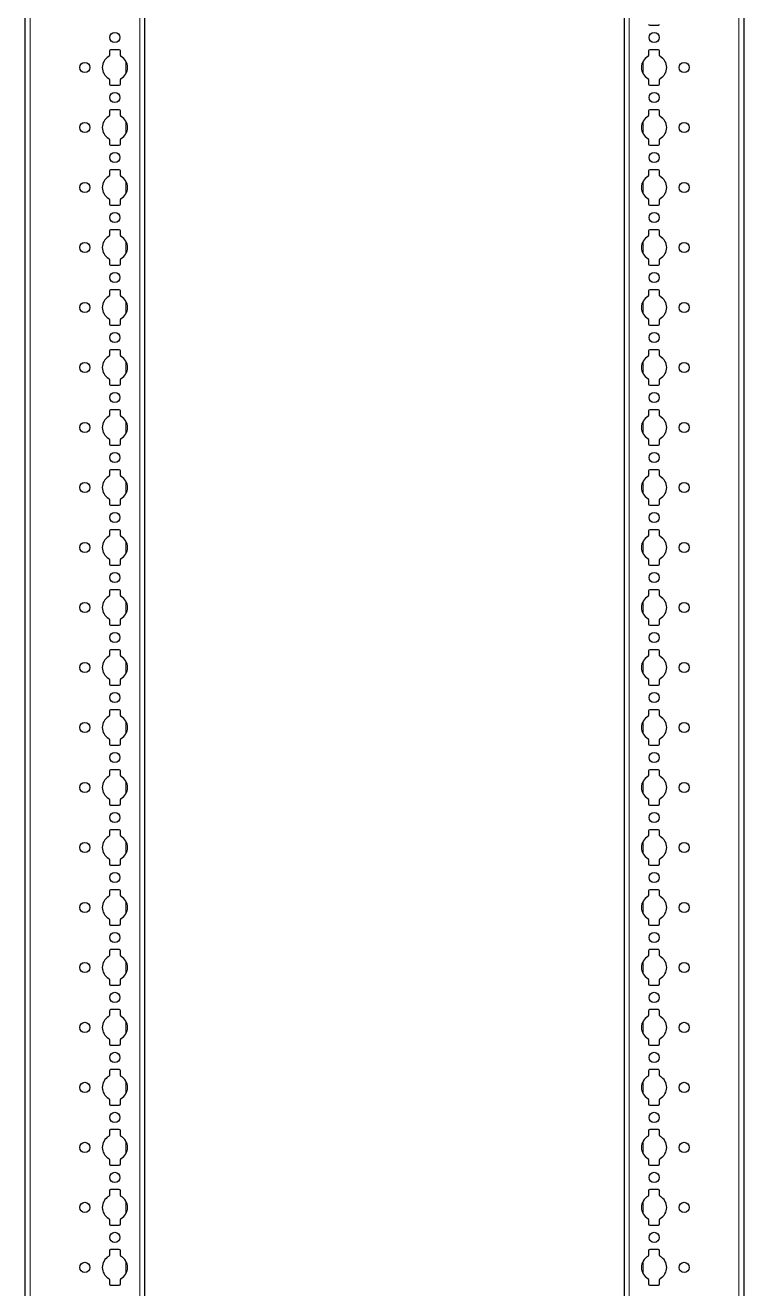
# Model space of a CAD drawing. Header units: millimetres. Extents: x -199 to 3554, y -2447 to 1507.
# Drawn here: x 3255 to 3554, y -336 to 190 of the extents above; entities that cross this region are included whole.
import ezdxf

# ---------------------------------------------------------------- set-up
doc = ezdxf.new("R2010")
doc.units = ezdxf.units.MM

msp = doc.modelspace()

# ---------------------------------------------------------------- linework, layer by layer
at = {"color": 7, "linetype": 'Continuous', "lineweight": 25}
for p, q in [((3254.87, -851.79), (3254.87, 647.21)), ((3304.57, 647.21), (3304.57, -851.79)), ((3504.57, -851.79), (3504.57, 647.21)), ((3554.27, 647.21), (3554.27, -851.79)), ((3515.12, 190.31), (3518.72, 190.31)), ((3289.92, 179.61), (3289.92, 177.73)), ((3294.02, 180.11), (3290.42, 180.11)), ((3294.52, 177.73), (3294.52, 179.61)), ((3514.62, 179.61), (3514.62, 177.73)), ((3518.72, 180.11), (3515.12, 180.11)), ((3519.22, 177.73), (3519.22, 179.61)), ((3289.92, 167.68), (3289.92, 165.81)), ((3290.42, 165.31), (3294.02, 165.31)), ((3294.52, 165.81), (3294.52, 167.68)), ((3514.62, 167.68), (3514.62, 165.81)), ((3515.12, 165.31), (3518.72, 165.31)), ((3519.22, 165.81), (3519.22, 167.68)), ((3289.92, 154.61), (3289.92, 152.73)), ((3294.02, 155.11), (3290.42, 155.11)), ((3294.52, 152.73), (3294.52, 154.61)), ((3514.62, 154.61), (3514.62, 152.73)), ((3518.72, 155.11), (3515.12, 155.11)), ((3519.22, 152.73), (3519.22, 154.61)), ((3289.92, 142.68), (3289.92, 140.81)), ((3294.52, 140.81), (3294.52, 142.68)), ((3514.62, 142.68), (3514.62, 140.81)), ((3519.22, 140.81), (3519.22, 142.68)), ((3290.42, 140.31), (3294.02, 140.31)), ((3515.12, 140.31), (3518.72, 140.31)), ((3289.92, 129.61), (3289.92, 127.73)), ((3294.02, 130.11), (3290.42, 130.11)), ((3294.52, 127.73), (3294.52, 129.61)), ((3514.62, 129.61), (3514.62, 127.73)), ((3518.72, 130.11), (3515.12, 130.11)), ((3519.22, 127.73), (3519.22, 129.61)), ((3289.92, 117.68), (3289.92, 115.81)), ((3294.52, 115.81), (3294.52, 117.68)), ((3514.62, 117.68), (3514.62, 115.81)), ((3519.22, 115.81), (3519.22, 117.68)), ((3290.42, 115.31), (3294.02, 115.31)), ((3515.12, 115.31), (3518.72, 115.31)), ((3289.92, 104.61), (3289.92, 102.73)), ((3294.02, 105.11), (3290.42, 105.11)), ((3294.52, 102.73), (3294.52, 104.61)), ((3514.62, 104.61), (3514.62, 102.73)), ((3518.72, 105.11), (3515.12, 105.11)), ((3519.22, 102.73), (3519.22, 104.61)), ((3289.92, 92.68), (3289.92, 90.81)), ((3290.42, 90.31), (3294.02, 90.31)), ((3294.52, 90.81), (3294.52, 92.68)), ((3514.62, 92.68), (3514.62, 90.81)), ((3515.12, 90.31), (3518.72, 90.31)), ((3519.22, 90.81), (3519.22, 92.68)), ((3289.92, 79.61), (3289.92, 77.73)), ((3294.02, 80.11), (3290.42, 80.11)), ((3294.52, 77.73), (3294.52, 79.61)), ((3514.62, 79.61), (3514.62, 77.73)), ((3518.72, 80.11), (3515.12, 80.11)), ((3519.22, 77.73), (3519.22, 79.61)), ((3289.92, 67.68), (3289.92, 65.81)), ((3290.42, 65.31), (3294.02, 65.31)), ((3294.52, 65.81), (3294.52, 67.68)), ((3514.62, 67.68), (3514.62, 65.81)), ((3515.12, 65.31), (3518.72, 65.31)), ((3519.22, 65.81), (3519.22, 67.68)), ((3289.92, 54.61), (3289.92, 52.73)), ((3294.02, 55.11), (3290.42, 55.11)), ((3294.52, 52.73), (3294.52, 54.61)), ((3514.62, 54.61), (3514.62, 52.73)), ((3518.72, 55.11), (3515.12, 55.11)), ((3519.22, 52.73), (3519.22, 54.61)), ((3289.92, 42.68), (3289.92, 40.81)), ((3294.52, 40.81), (3294.52, 42.68)), ((3514.62, 42.68), (3514.62, 40.81)), ((3519.22, 40.81), (3519.22, 42.68)), ((3290.42, 40.31), (3294.02, 40.31)), ((3515.12, 40.31), (3518.72, 40.31)), ((3289.92, 29.61), (3289.92, 27.73)), ((3294.02, 30.11), (3290.42, 30.11)), ((3294.52, 27.73), (3294.52, 29.61)), ((3514.62, 29.61), (3514.62, 27.73)), ((3518.72, 30.11), (3515.12, 30.11)), ((3519.22, 27.73), (3519.22, 29.61)), ((3289.92, 17.68), (3289.92, 15.81)), ((3294.52, 15.81), (3294.52, 17.68)), ((3514.62, 17.68), (3514.62, 15.81)), ((3519.22, 15.81), (3519.22, 17.68)), ((3290.42, 15.31), (3294.02, 15.31)), ((3515.12, 15.31), (3518.72, 15.31)), ((3289.92, 4.61), (3289.92, 2.73)), ((3294.02, 5.11), (3290.42, 5.11)), ((3294.52, 2.73), (3294.52, 4.61)), ((3514.62, 4.61), (3514.62, 2.73)), ((3518.72, 5.11), (3515.12, 5.11)), ((3519.22, 2.73), (3519.22, 4.61)), ((3289.92, -7.32), (3289.92, -9.19)), ((3290.42, -9.69), (3294.02, -9.69)), ((3294.52, -9.19), (3294.52, -7.32)), ((3514.62, -7.32), (3514.62, -9.19)), ((3515.12, -9.69), (3518.72, -9.69)), ((3519.22, -9.19), (3519.22, -7.32)), ((3289.92, -20.39), (3289.92, -22.27)), ((3294.02, -19.89), (3290.42, -19.89)), ((3294.52, -22.27), (3294.52, -20.39)), ((3514.62, -20.39), (3514.62, -22.27)), ((3518.72, -19.89), (3515.12, -19.89)), ((3519.22, -22.27), (3519.22, -20.39)), ((3289.92, -32.32), (3289.92, -34.19)), ((3290.42, -34.69), (3294.02, -34.69)), ((3294.52, -34.19), (3294.52, -32.32)), ((3514.62, -32.32), (3514.62, -34.19)), ((3515.12, -34.69), (3518.72, -34.69)), ((3519.22, -34.19), (3519.22, -32.32)), ((3289.92, -45.39), (3289.92, -47.27)), ((3294.02, -44.89), (3290.42, -44.89)), ((3294.52, -47.27), (3294.52, -45.39)), ((3514.62, -45.39), (3514.62, -47.27)), ((3518.72, -44.89), (3515.12, -44.89)), ((3519.22, -47.27), (3519.22, -45.39)), ((3289.92, -57.32), (3289.92, -59.19)), ((3294.52, -59.19), (3294.52, -57.32)), ((3514.62, -57.32), (3514.62, -59.19)), ((3519.22, -59.19), (3519.22, -57.32)), ((3290.42, -59.69), (3294.02, -59.69)), ((3515.12, -59.69), (3518.72, -59.69)), ((3289.92, -70.39), (3289.92, -72.27)), ((3294.02, -69.89), (3290.42, -69.89)), ((3294.52, -72.27), (3294.52, -70.39)), ((3514.62, -70.39), (3514.62, -72.27)), ((3518.72, -69.89), (3515.12, -69.89)), ((3519.22, -72.27), (3519.22, -70.39)), ((3289.92, -82.32), (3289.92, -84.19)), ((3294.52, -84.19), (3294.52, -82.32)), ((3514.62, -82.32), (3514.62, -84.19)), ((3519.22, -84.19), (3519.22, -82.32)), ((3290.42, -84.69), (3294.02, -84.69)), ((3515.12, -84.69), (3518.72, -84.69)), ((3289.92, -95.39), (3289.92, -97.27)), ((3294.02, -94.89), (3290.42, -94.89)), ((3294.52, -97.27), (3294.52, -95.39)), ((3514.62, -95.39), (3514.62, -97.27)), ((3518.72, -94.89), (3515.12, -94.89)), ((3519.22, -97.27), (3519.22, -95.39)), ((3289.92, -107.32), (3289.92, -109.19)), ((3290.42, -109.69), (3294.02, -109.69)), ((3294.52, -109.19), (3294.52, -107.32)), ((3514.62, -107.32), (3514.62, -109.19)), ((3515.12, -109.69), (3518.72, -109.69)), ((3519.22, -109.19), (3519.22, -107.32)), ((3289.92, -120.39), (3289.92, -122.27)), ((3294.02, -119.89), (3290.42, -119.89)), ((3294.52, -122.27), (3294.52, -120.39)), ((3514.62, -120.39), (3514.62, -122.27)), ((3518.72, -119.89), (3515.12, -119.89)), ((3519.22, -122.27), (3519.22, -120.39)), ((3289.92, -132.32), (3289.92, -134.19)), ((3290.42, -134.69), (3294.02, -134.69)), ((3294.52, -134.19), (3294.52, -132.32)), ((3514.62, -132.32), (3514.62, -134.19)), ((3515.12, -134.69), (3518.72, -134.69)), ((3519.22, -134.19), (3519.22, -132.32)), ((3289.92, -145.39), (3289.92, -147.27)), ((3294.02, -144.89), (3290.42, -144.89)), ((3294.52, -147.27), (3294.52, -145.39)), ((3514.62, -145.39), (3514.62, -147.27)), ((3518.72, -144.89), (3515.12, -144.89)), ((3519.22, -147.27), (3519.22, -145.39)), ((3289.92, -157.32), (3289.92, -159.19)), ((3294.52, -159.19), (3294.52, -157.32)), ((3514.62, -157.32), (3514.62, -159.19)), ((3519.22, -159.19), (3519.22, -157.32)), ((3290.42, -159.69), (3294.02, -159.69)), ((3515.12, -159.69), (3518.72, -159.69)), ((3289.92, -170.39), (3289.92, -172.27)), ((3294.02, -169.89), (3290.42, -169.89)), ((3294.52, -172.27), (3294.52, -170.39)), ((3514.62, -170.39), (3514.62, -172.27)), ((3518.72, -169.89), (3515.12, -169.89)), ((3519.22, -172.27), (3519.22, -170.39)), ((3289.92, -182.32), (3289.92, -184.19)), ((3294.52, -184.19), (3294.52, -182.32)), ((3514.62, -182.32), (3514.62, -184.19)), ((3519.22, -184.19), (3519.22, -182.32)), ((3290.42, -184.69), (3294.02, -184.69)), ((3515.12, -184.69), (3518.72, -184.69)), ((3289.92, -195.39), (3289.92, -197.27)), ((3294.02, -194.89), (3290.42, -194.89)), ((3294.52, -197.27), (3294.52, -195.39)), ((3514.62, -195.39), (3514.62, -197.27)), ((3518.72, -194.89), (3515.12, -194.89)), ((3519.22, -197.27), (3519.22, -195.39)), ((3289.92, -207.32), (3289.92, -209.19)), ((3290.42, -209.69), (3294.02, -209.69)), ((3294.52, -209.19), (3294.52, -207.32)), ((3514.62, -207.32), (3514.62, -209.19)), ((3515.12, -209.69), (3518.72, -209.69)), ((3519.22, -209.19), (3519.22, -207.32)), ((3289.92, -220.39), (3289.92, -222.27)), ((3294.02, -219.89), (3290.42, -219.89)), ((3294.52, -222.27), (3294.52, -220.39)), ((3514.62, -220.39), (3514.62, -222.27)), ((3518.72, -219.89), (3515.12, -219.89)), ((3519.22, -222.27), (3519.22, -220.39)), ((3289.92, -232.32), (3289.92, -234.19)), ((3290.42, -234.69), (3294.02, -234.69)), ((3294.52, -234.19), (3294.52, -232.32)), ((3514.62, -232.32), (3514.62, -234.19)), ((3515.12, -234.69), (3518.72, -234.69)), ((3519.22, -234.19), (3519.22, -232.32)), ((3289.92, -245.39), (3289.92, -247.27)), ((3294.02, -244.89), (3290.42, -244.89)), ((3294.52, -247.27), (3294.52, -245.39)), ((3514.62, -245.39), (3514.62, -247.27)), ((3518.72, -244.89), (3515.12, -244.89)), ((3519.22, -247.27), (3519.22, -245.39)), ((3289.92, -257.32), (3289.92, -259.19)), ((3294.52, -259.19), (3294.52, -257.32)), ((3514.62, -257.32), (3514.62, -259.19)), ((3519.22, -259.19), (3519.22, -257.32)), ((3290.42, -259.69), (3294.02, -259.69)), ((3515.12, -259.69), (3518.72, -259.69)), ((3289.92, -270.39), (3289.92, -272.27)), ((3294.02, -269.89), (3290.42, -269.89)), ((3294.52, -272.27), (3294.52, -270.39)), ((3514.62, -270.39), (3514.62, -272.27)), ((3518.72, -269.89), (3515.12, -269.89)), ((3519.22, -272.27), (3519.22, -270.39)), ((3289.92, -282.32), (3289.92, -284.19)), ((3294.52, -284.19), (3294.52, -282.32)), ((3514.62, -282.32), (3514.62, -284.19)), ((3519.22, -284.19), (3519.22, -282.32)), ((3290.42, -284.69), (3294.02, -284.69)), ((3515.12, -284.69), (3518.72, -284.69)), ((3289.92, -295.39), (3289.92, -297.27)), ((3294.02, -294.89), (3290.42, -294.89)), ((3294.52, -297.27), (3294.52, -295.39)), ((3514.62, -295.39), (3514.62, -297.27)), ((3518.72, -294.89), (3515.12, -294.89)), ((3519.22, -297.27), (3519.22, -295.39)), ((3289.92, -307.32), (3289.92, -309.19)), ((3290.42, -309.69), (3294.02, -309.69)), ((3294.52, -309.19), (3294.52, -307.32)), ((3514.62, -307.32), (3514.62, -309.19)), ((3515.12, -309.69), (3518.72, -309.69)), ((3519.22, -309.19), (3519.22, -307.32)), ((3289.92, -320.39), (3289.92, -322.27)), ((3294.02, -319.89), (3290.42, -319.89)), ((3294.52, -322.27), (3294.52, -320.39)), ((3514.62, -320.39), (3514.62, -322.27)), ((3518.72, -319.89), (3515.12, -319.89)), ((3519.22, -322.27), (3519.22, -320.39)), ((3289.92, -332.32), (3289.92, -334.19)), ((3290.42, -334.69), (3294.02, -334.69)), ((3294.52, -334.19), (3294.52, -332.32)), ((3514.62, -332.32), (3514.62, -334.19)), ((3515.12, -334.69), (3518.72, -334.69)), ((3519.22, -334.19), (3519.22, -332.32))]:
    msp.add_line(p, q, dxfattribs=at)
at = {"color": 8, "linetype": 'Continuous', "lineweight": 18}
for p, q in [((3256.87, 647.21), (3256.87, -851.79)), ((3302.57, -851.79), (3302.57, 647.21)), ((3506.57, 647.21), (3506.57, -851.79)), ((3552.27, -851.79), (3552.27, 647.21)), ((3296.72, 170), (3296.72, 175.41)), ((3512.42, 175.41), (3512.42, 170)), ((3296.72, 145), (3296.72, 150.41)), ((3512.42, 150.41), (3512.42, 145)), ((3296.72, 120), (3296.72, 125.41)), ((3512.42, 125.41), (3512.42, 120)), ((3296.72, 95), (3296.72, 100.41)), ((3512.42, 100.41), (3512.42, 95)), ((3296.72, 70), (3296.72, 75.41)), ((3512.42, 75.41), (3512.42, 70)), ((3296.72, 45), (3296.72, 50.41)), ((3512.42, 50.41), (3512.42, 45)), ((3296.72, 20), (3296.72, 25.41)), ((3512.42, 25.41), (3512.42, 20)), ((3296.72, -5), (3296.72, 0.41)), ((3512.42, 0.41), (3512.42, -5)), ((3296.72, -30), (3296.72, -24.59)), ((3512.42, -24.59), (3512.42, -30)), ((3296.72, -55), (3296.72, -49.59)), ((3512.42, -49.59), (3512.42, -55)), ((3296.72, -80), (3296.72, -74.59)), ((3512.42, -74.59), (3512.42, -80)), ((3296.72, -105), (3296.72, -99.59)), ((3512.42, -99.59), (3512.42, -105)), ((3296.72, -130), (3296.72, -124.59)), ((3512.42, -124.59), (3512.42, -130)), ((3296.72, -155), (3296.72, -149.59)), ((3512.42, -149.59), (3512.42, -155)), ((3296.72, -180), (3296.72, -174.59)), ((3512.42, -174.59), (3512.42, -180)), ((3296.72, -205), (3296.72, -199.59)), ((3512.42, -199.59), (3512.42, -205)), ((3296.72, -230), (3296.72, -224.59)), ((3512.42, -224.59), (3512.42, -230)), ((3296.72, -255), (3296.72, -249.59)), ((3512.42, -249.59), (3512.42, -255)), ((3296.72, -280), (3296.72, -274.59)), ((3512.42, -274.59), (3512.42, -280)), ((3296.72, -305), (3296.72, -299.59)), ((3512.42, -299.59), (3512.42, -305)), ((3296.72, -330), (3296.72, -324.59)), ((3512.42, -324.59), (3512.42, -330))]:
    msp.add_line(p, q, dxfattribs=at)
at = {"color": 7, "linetype": 'Continuous', "lineweight": 25}
for centre in [(3292.22, 185.21), (3516.92, 185.21), (3279.72, 172.71), (3529.42, 172.71), (3292.22, 160.21), (3516.92, 160.21), (3279.72, 147.71), (3529.42, 147.71), (3292.22, 135.21), (3516.92, 135.21), (3279.72, 122.71), (3529.42, 122.71), (3292.22, 110.21), (3516.92, 110.21), (3279.72, 97.71), (3529.42, 97.71), (3292.22, 85.21), (3516.92, 85.21), (3279.72, 72.71), (3529.42, 72.71), (3292.22, 60.21), (3516.92, 60.21), (3279.72, 47.71), (3529.42, 47.71), (3292.22, 35.21), (3516.92, 35.21), (3279.72, 22.71), (3529.42, 22.71), (3292.22, 10.21), (3516.92, 10.21), (3279.72, -2.29), (3529.42, -2.29), (3292.22, -14.79), (3516.92, -14.79), (3279.72, -27.29), (3529.42, -27.29), (3292.22, -39.79), (3516.92, -39.79), (3279.72, -52.29), (3529.42, -52.29), (3292.22, -64.79), (3516.92, -64.79), (3279.72, -77.29), (3529.42, -77.29), (3292.22, -89.79), (3516.92, -89.79), (3279.72, -102.29), (3529.42, -102.29), (3292.22, -114.79), (3516.92, -114.79), (3279.72, -127.29), (3529.42, -127.29), (3292.22, -139.79), (3516.92, -139.79), (3279.72, -152.29), (3529.42, -152.29), (3292.22, -164.79), (3516.92, -164.79), (3279.72, -177.29), (3529.42, -177.29), (3292.22, -189.79), (3516.92, -189.79), (3279.72, -202.29), (3529.42, -202.29), (3292.22, -214.79), (3516.92, -214.79), (3279.72, -227.29), (3529.42, -227.29), (3292.22, -239.79), (3516.92, -239.79), (3279.72, -252.29), (3529.42, -252.29), (3292.22, -264.79), (3516.92, -264.79), (3279.72, -277.29), (3529.42, -277.29), (3292.22, -289.79), (3516.92, -289.79), (3279.72, -302.29), (3529.42, -302.29), (3292.22, -314.79), (3516.92, -314.79), (3279.72, -327.29), (3529.42, -327.29)]:
    msp.add_circle(centre, 2.12, dxfattribs=at)
for centre, radius, start, end in [((3515.12, 190.81), 0.5, 180, 270), ((3518.72, 190.81), 0.5, 270, 0), ((3290.42, 179.61), 0.5, 90, 180), ((3294.02, 179.61), 0.5, 360, 90), ((3515.12, 179.61), 0.5, 90, 180), ((3518.72, 179.61), 0.5, 0, 90), ((3292.22, 172.71), 5.25, 119.1407, 240.8593), ((3289.42, 177.73), 0.5, 299.1407, 0), ((3295.02, 177.73), 0.5, 180, 240.8593), ((3292.22, 172.71), 5.25, 299.1407, 60.8593), ((3516.92, 172.71), 5.25, 119.1407, 240.8593), ((3514.12, 177.73), 0.5, 299.1407, 0), ((3519.72, 177.73), 0.5, 180, 240.8593), ((3516.92, 172.71), 5.25, 299.1407, 60.8593), ((3289.42, 167.68), 0.5, 0, 60.8593), ((3290.42, 165.81), 0.5, 180, 270), ((3294.02, 165.81), 0.5, 270, 0), ((3295.02, 167.68), 0.5, 119.1407, 180), ((3514.12, 167.68), 0.5, 0, 60.8593), ((3515.12, 165.81), 0.5, 180, 270), ((3518.72, 165.81), 0.5, 270, 0), ((3519.72, 167.68), 0.5, 119.1407, 180), ((3289.42, 152.73), 0.5, 299.1407, 0), ((3290.42, 154.61), 0.5, 90, 180), ((3294.02, 154.61), 0.5, 360, 90), ((3295.02, 152.73), 0.5, 180, 240.8593), ((3514.12, 152.73), 0.5, 299.1407, 0), ((3515.12, 154.61), 0.5, 90, 180), ((3518.72, 154.61), 0.5, 0, 90), ((3519.72, 152.73), 0.5, 180, 240.8593), ((3292.22, 147.71), 5.25, 119.1407, 240.8593), ((3292.22, 147.71), 5.25, 299.1407, 60.8593), ((3516.92, 147.71), 5.25, 119.1407, 240.8593), ((3516.92, 147.71), 5.25, 299.1407, 60.8593), ((3289.42, 142.68), 0.5, 0, 60.8593), ((3295.02, 142.68), 0.5, 119.1407, 180), ((3514.12, 142.68), 0.5, 0, 60.8593), ((3519.72, 142.68), 0.5, 119.1407, 180), ((3290.42, 140.81), 0.5, 180, 270), ((3294.02, 140.81), 0.5, 270, 0), ((3515.12, 140.81), 0.5, 180, 270), ((3518.72, 140.81), 0.5, 270, 0), ((3292.22, 122.71), 5.25, 119.1407, 240.8593), ((3289.42, 127.73), 0.5, 299.1407, 0), ((3290.42, 129.61), 0.5, 90, 180), ((3294.02, 129.61), 0.5, 0, 90), ((3295.02, 127.73), 0.5, 180, 240.8593), ((3292.22, 122.71), 5.25, 299.1407, 60.8593), ((3516.92, 122.71), 5.25, 119.1407, 240.8593), ((3514.12, 127.73), 0.5, 299.1407, 0), ((3515.12, 129.61), 0.5, 90, 180), ((3518.72, 129.61), 0.5, 0, 90), ((3519.72, 127.73), 0.5, 180, 240.8593), ((3516.92, 122.71), 5.25, 299.1407, 60.8593), ((3289.42, 117.68), 0.5, 0, 60.8593), ((3295.02, 117.68), 0.5, 119.1407, 180), ((3514.12, 117.68), 0.5, 0, 60.8593), ((3519.72, 117.68), 0.5, 119.1407, 180), ((3290.42, 115.81), 0.5, 180, 270), ((3294.02, 115.81), 0.5, 270, 0), ((3515.12, 115.81), 0.5, 180, 270), ((3518.72, 115.81), 0.5, 270, 0), ((3292.22, 97.71), 5.25, 119.1407, 240.8593), ((3289.42, 102.73), 0.5, 299.1407, 0), ((3290.42, 104.61), 0.5, 90, 180), ((3294.02, 104.61), 0.5, 0, 90), ((3295.02, 102.73), 0.5, 180, 240.8593), ((3292.22, 97.71), 5.25, 299.1407, 60.8593), ((3516.92, 97.71), 5.25, 119.1407, 240.8593), ((3514.12, 102.73), 0.5, 299.1407, 0), ((3515.12, 104.61), 0.5, 90, 180), ((3518.72, 104.61), 0.5, 0, 90), ((3519.72, 102.73), 0.5, 180, 240.8593), ((3516.92, 97.71), 5.25, 299.1407, 60.8593), ((3289.42, 92.68), 0.5, 0, 60.8593), ((3290.42, 90.81), 0.5, 180, 270), ((3294.02, 90.81), 0.5, 270, 0), ((3295.02, 92.68), 0.5, 119.1407, 180), ((3514.12, 92.68), 0.5, 0, 60.8593), ((3515.12, 90.81), 0.5, 180, 270), ((3518.72, 90.81), 0.5, 270, 0), ((3519.72, 92.68), 0.5, 119.1407, 180), ((3290.42, 79.61), 0.5, 90, 180), ((3294.02, 79.61), 0.5, 0, 90), ((3515.12, 79.61), 0.5, 90, 180), ((3518.72, 79.61), 0.5, 0, 90), ((3292.22, 72.71), 5.25, 119.1407, 240.8593), ((3289.42, 77.73), 0.5, 299.1407, 0), ((3295.02, 77.73), 0.5, 180, 240.8593), ((3292.22, 72.71), 5.25, 299.1407, 60.8593), ((3516.92, 72.71), 5.25, 119.1407, 240.8593), ((3514.12, 77.73), 0.5, 299.1407, 0), ((3519.72, 77.73), 0.5, 180, 240.8593), ((3516.92, 72.71), 5.25, 299.1407, 60.8593), ((3289.42, 67.68), 0.5, 0, 60.8593), ((3290.42, 65.81), 0.5, 180, 270), ((3294.02, 65.81), 0.5, 270, 0), ((3295.02, 67.68), 0.5, 119.1407, 180), ((3514.12, 67.68), 0.5, 0, 60.8593), ((3515.12, 65.81), 0.5, 180, 270), ((3518.72, 65.81), 0.5, 270, 0), ((3519.72, 67.68), 0.5, 119.1407, 180), ((3289.42, 52.73), 0.5, 299.1407, 0), ((3290.42, 54.61), 0.5, 90, 180), ((3294.02, 54.61), 0.5, 0, 90), ((3295.02, 52.73), 0.5, 180, 240.8593), ((3514.12, 52.73), 0.5, 299.1407, 0), ((3515.12, 54.61), 0.5, 90, 180), ((3518.72, 54.61), 0.5, 0, 90), ((3519.72, 52.73), 0.5, 180, 240.8593), ((3292.22, 47.71), 5.25, 119.1407, 240.8593), ((3292.22, 47.71), 5.25, 299.1407, 60.8593), ((3516.92, 47.71), 5.25, 119.1407, 240.8593), ((3516.92, 47.71), 5.25, 299.1407, 60.8593), ((3289.42, 42.68), 0.5, 0, 60.8593), ((3295.02, 42.68), 0.5, 119.1407, 180), ((3514.12, 42.68), 0.5, 0, 60.8593), ((3519.72, 42.68), 0.5, 119.1407, 180), ((3290.42, 40.81), 0.5, 180, 270), ((3294.02, 40.81), 0.5, 270, 0), ((3515.12, 40.81), 0.5, 180, 270), ((3518.72, 40.81), 0.5, 270, 0), ((3292.22, 22.71), 5.25, 119.1407, 240.8593), ((3289.42, 27.73), 0.5, 299.1407, 0), ((3290.42, 29.61), 0.5, 90, 180), ((3294.02, 29.61), 0.5, 0, 90), ((3295.02, 27.73), 0.5, 180, 240.8593), ((3292.22, 22.71), 5.25, 299.1407, 60.8593), ((3516.92, 22.71), 5.25, 119.1407, 240.8593), ((3514.12, 27.73), 0.5, 299.1407, 0), ((3515.12, 29.61), 0.5, 90, 180), ((3518.72, 29.61), 0.5, 0, 90), ((3519.72, 27.73), 0.5, 180, 240.8593), ((3516.92, 22.71), 5.25, 299.1407, 60.8593), ((3289.42, 17.68), 0.5, 0, 60.8593), ((3290.42, 15.81), 0.5, 180, 270), ((3294.02, 15.81), 0.5, 270, 0), ((3295.02, 17.68), 0.5, 119.1407, 180), ((3514.12, 17.68), 0.5, 0, 60.8593), ((3515.12, 15.81), 0.5, 180, 270), ((3518.72, 15.81), 0.5, 270, 0), ((3519.72, 17.68), 0.5, 119.1407, 180), ((3292.22, -2.29), 5.25, 119.1407, 240.8593), ((3289.42, 2.73), 0.5, 299.1407, 0), ((3290.42, 4.61), 0.5, 90, 180), ((3294.02, 4.61), 0.5, 0, 90), ((3295.02, 2.73), 0.5, 180, 240.8593), ((3292.22, -2.29), 5.25, 299.1407, 60.8593), ((3516.92, -2.29), 5.25, 119.1407, 240.8593), ((3514.12, 2.73), 0.5, 299.1407, 0), ((3515.12, 4.61), 0.5, 90, 180), ((3518.72, 4.61), 0.5, 0, 90), ((3519.72, 2.73), 0.5, 180, 240.8593), ((3516.92, -2.29), 5.25, 299.1407, 60.8593), ((3289.42, -7.32), 0.5, 0, 60.8593), ((3290.42, -9.19), 0.5, 180, 270), ((3294.02, -9.19), 0.5, 270, 0), ((3295.02, -7.32), 0.5, 119.1407, 180), ((3514.12, -7.32), 0.5, 0, 60.8593), ((3515.12, -9.19), 0.5, 180, 270), ((3518.72, -9.19), 0.5, 270, 0), ((3519.72, -7.32), 0.5, 119.1407, 180), ((3290.42, -20.39), 0.5, 90, 180), ((3294.02, -20.39), 0.5, 0, 90), ((3515.12, -20.39), 0.5, 90, 180), ((3518.72, -20.39), 0.5, 0, 90), ((3292.22, -27.29), 5.25, 119.1407, 240.8593), ((3289.42, -22.27), 0.5, 299.1407, 0), ((3295.02, -22.27), 0.5, 180, 240.8593), ((3292.22, -27.29), 5.25, 299.1407, 60.8593), ((3516.92, -27.29), 5.25, 119.1407, 240.8593), ((3514.12, -22.27), 0.5, 299.1407, 0), ((3519.72, -22.27), 0.5, 180, 240.8593), ((3516.92, -27.29), 5.25, 299.1407, 60.8593), ((3289.42, -32.32), 0.5, 0, 60.8593), ((3290.42, -34.19), 0.5, 180, 270), ((3294.02, -34.19), 0.5, 270, 0), ((3295.02, -32.32), 0.5, 119.1407, 180), ((3514.12, -32.32), 0.5, 0, 60.8593), ((3515.12, -34.19), 0.5, 180, 270), ((3518.72, -34.19), 0.5, 270, 0), ((3519.72, -32.32), 0.5, 119.1407, 180), ((3289.42, -47.27), 0.5, 299.1407, 0), ((3290.42, -45.39), 0.5, 90, 180), ((3294.02, -45.39), 0.5, 0, 90), ((3295.02, -47.27), 0.5, 180, 240.8593), ((3514.12, -47.27), 0.5, 299.1407, 0), ((3515.12, -45.39), 0.5, 90, 180), ((3518.72, -45.39), 0.5, 0, 90), ((3519.72, -47.27), 0.5, 180, 240.8593), ((3292.22, -52.29), 5.25, 119.1407, 240.8593), ((3292.22, -52.29), 5.25, 299.1407, 60.8593), ((3516.92, -52.29), 5.25, 119.1407, 240.8593), ((3516.92, -52.29), 5.25, 299.1407, 60.8593), ((3289.42, -57.32), 0.5, 0, 60.8593), ((3295.02, -57.32), 0.5, 119.1407, 180), ((3514.12, -57.32), 0.5, 0, 60.8593), ((3519.72, -57.32), 0.5, 119.1407, 180), ((3290.42, -59.19), 0.5, 180, 270), ((3294.02, -59.19), 0.5, 270, 0), ((3515.12, -59.19), 0.5, 180, 270), ((3518.72, -59.19), 0.5, 270, 0), ((3292.22, -77.29), 5.25, 119.1407, 240.8593), ((3289.42, -72.27), 0.5, 299.1407, 0), ((3290.42, -70.39), 0.5, 90, 180), ((3294.02, -70.39), 0.5, 0, 90), ((3295.02, -72.27), 0.5, 180, 240.8593), ((3292.22, -77.29), 5.25, 299.1407, 60.8593), ((3516.92, -77.29), 5.25, 119.1407, 240.8593), ((3514.12, -72.27), 0.5, 299.1407, 0), ((3515.12, -70.39), 0.5, 90, 180), ((3518.72, -70.39), 0.5, 0, 90), ((3519.72, -72.27), 0.5, 180, 240.8593), ((3516.92, -77.29), 5.25, 299.1407, 60.8593), ((3289.42, -82.32), 0.5, 0, 60.8593), ((3290.42, -84.19), 0.5, 180, 270), ((3294.02, -84.19), 0.5, 270, 0), ((3295.02, -82.32), 0.5, 119.1407, 180), ((3514.12, -82.32), 0.5, 0, 60.8593), ((3515.12, -84.19), 0.5, 180, 270), ((3518.72, -84.19), 0.5, 270, 0), ((3519.72, -82.32), 0.5, 119.1407, 180), ((3292.22, -102.29), 5.25, 119.1407, 240.8593), ((3289.42, -97.27), 0.5, 299.1407, 0), ((3290.42, -95.39), 0.5, 90, 180), ((3294.02, -95.39), 0.5, 0, 90), ((3295.02, -97.27), 0.5, 180, 240.8593), ((3292.22, -102.29), 5.25, 299.1407, 60.8593), ((3516.92, -102.29), 5.25, 119.1407, 240.8593), ((3514.12, -97.27), 0.5, 299.1407, 0), ((3515.12, -95.39), 0.5, 90, 180), ((3518.72, -95.39), 0.5, 0, 90), ((3519.72, -97.27), 0.5, 180, 240.8593), ((3516.92, -102.29), 5.25, 299.1407, 60.8593), ((3289.42, -107.32), 0.5, 0, 60.8593), ((3290.42, -109.19), 0.5, 180, 270), ((3294.02, -109.19), 0.5, 270, 0), ((3295.02, -107.32), 0.5, 119.1407, 180), ((3514.12, -107.32), 0.5, 0, 60.8593), ((3515.12, -109.19), 0.5, 180, 270), ((3518.72, -109.19), 0.5, 270, 0), ((3519.72, -107.32), 0.5, 119.1407, 180), ((3290.42, -120.39), 0.5, 90, 180), ((3294.02, -120.39), 0.5, 0, 90), ((3515.12, -120.39), 0.5, 90, 180), ((3518.72, -120.39), 0.5, 0, 90), ((3292.22, -127.29), 5.25, 119.1407, 240.8593), ((3289.42, -122.27), 0.5, 299.1407, 0), ((3295.02, -122.27), 0.5, 180, 240.8593), ((3292.22, -127.29), 5.25, 299.1407, 60.8593), ((3516.92, -127.29), 5.25, 119.1407, 240.8593), ((3514.12, -122.27), 0.5, 299.1407, 0), ((3519.72, -122.27), 0.5, 180, 240.8593), ((3516.92, -127.29), 5.25, 299.1407, 60.8593), ((3289.42, -132.32), 0.5, 0, 60.8593), ((3290.42, -134.19), 0.5, 180, 270), ((3294.02, -134.19), 0.5, 270, 0), ((3295.02, -132.32), 0.5, 119.1407, 180), ((3514.12, -132.32), 0.5, 0, 60.8593), ((3515.12, -134.19), 0.5, 180, 270), ((3518.72, -134.19), 0.5, 270, 0), ((3519.72, -132.32), 0.5, 119.1407, 180), ((3289.42, -147.27), 0.5, 299.1407, 0), ((3290.42, -145.39), 0.5, 90, 180), ((3294.02, -145.39), 0.5, 0, 90), ((3295.02, -147.27), 0.5, 180, 240.8593), ((3514.12, -147.27), 0.5, 299.1407, 0), ((3515.12, -145.39), 0.5, 90, 180), ((3518.72, -145.39), 0.5, 0, 90), ((3519.72, -147.27), 0.5, 180, 240.8593), ((3292.22, -152.29), 5.25, 119.1407, 240.8593), ((3292.22, -152.29), 5.25, 299.1407, 60.8593), ((3516.92, -152.29), 5.25, 119.1407, 240.8593), ((3516.92, -152.29), 5.25, 299.1407, 60.8593), ((3289.42, -157.32), 0.5, 0, 60.8593), ((3295.02, -157.32), 0.5, 119.1407, 180), ((3514.12, -157.32), 0.5, 0, 60.8593), ((3519.72, -157.32), 0.5, 119.1407, 180), ((3290.42, -159.19), 0.5, 180, 270), ((3294.02, -159.19), 0.5, 270, 0), ((3515.12, -159.19), 0.5, 180, 270), ((3518.72, -159.19), 0.5, 270, 0), ((3292.22, -177.29), 5.25, 119.1407, 240.8593), ((3289.42, -172.27), 0.5, 299.1407, 0), ((3290.42, -170.39), 0.5, 90, 180), ((3294.02, -170.39), 0.5, 0, 90), ((3295.02, -172.27), 0.5, 180, 240.8593), ((3292.22, -177.29), 5.25, 299.1407, 60.8593), ((3516.92, -177.29), 5.25, 119.1407, 240.8593), ((3514.12, -172.27), 0.5, 299.1407, 0), ((3515.12, -170.39), 0.5, 90, 180), ((3518.72, -170.39), 0.5, 0, 90), ((3519.72, -172.27), 0.5, 180, 240.8593), ((3516.92, -177.29), 5.25, 299.1407, 60.8593), ((3289.42, -182.32), 0.5, 0, 60.8593), ((3290.42, -184.19), 0.5, 180, 270), ((3294.02, -184.19), 0.5, 270, 0), ((3295.02, -182.32), 0.5, 119.1407, 180), ((3514.12, -182.32), 0.5, 0, 60.8593), ((3515.12, -184.19), 0.5, 180, 270), ((3518.72, -184.19), 0.5, 270, 0), ((3519.72, -182.32), 0.5, 119.1407, 180), ((3292.22, -202.29), 5.25, 119.1407, 240.8593), ((3289.42, -197.27), 0.5, 299.1407, 0), ((3290.42, -195.39), 0.5, 90, 180), ((3294.02, -195.39), 0.5, 0, 90), ((3295.02, -197.27), 0.5, 180, 240.8593), ((3292.22, -202.29), 5.25, 299.1407, 60.8593), ((3516.92, -202.29), 5.25, 119.1407, 240.8593), ((3514.12, -197.27), 0.5, 299.1407, 0), ((3515.12, -195.39), 0.5, 90, 180), ((3518.72, -195.39), 0.5, 0, 90), ((3519.72, -197.27), 0.5, 180, 240.8593), ((3516.92, -202.29), 5.25, 299.1407, 60.8593), ((3289.42, -207.32), 0.5, 0, 60.8593), ((3290.42, -209.19), 0.5, 180, 270), ((3294.02, -209.19), 0.5, 270, 0), ((3295.02, -207.32), 0.5, 119.1407, 180), ((3514.12, -207.32), 0.5, 0, 60.8593), ((3515.12, -209.19), 0.5, 180, 270), ((3518.72, -209.19), 0.5, 270, 0), ((3519.72, -207.32), 0.5, 119.1407, 180), ((3290.42, -220.39), 0.5, 90, 180), ((3294.02, -220.39), 0.5, 0, 90), ((3515.12, -220.39), 0.5, 90, 180), ((3518.72, -220.39), 0.5, 0, 90), ((3292.22, -227.29), 5.25, 119.1407, 240.8593), ((3289.42, -222.27), 0.5, 299.1407, 0), ((3295.02, -222.27), 0.5, 180, 240.8593), ((3292.22, -227.29), 5.25, 299.1407, 60.8593), ((3516.92, -227.29), 5.25, 119.1407, 240.8593), ((3514.12, -222.27), 0.5, 299.1407, 0), ((3519.72, -222.27), 0.5, 180, 240.8593), ((3516.92, -227.29), 5.25, 299.1407, 60.8593), ((3289.42, -232.32), 0.5, 0, 60.8593), ((3290.42, -234.19), 0.5, 180, 270), ((3294.02, -234.19), 0.5, 270, 0), ((3295.02, -232.32), 0.5, 119.1407, 180), ((3514.12, -232.32), 0.5, 0, 60.8593), ((3515.12, -234.19), 0.5, 180, 270), ((3518.72, -234.19), 0.5, 270, 0), ((3519.72, -232.32), 0.5, 119.1407, 180), ((3289.42, -247.27), 0.5, 299.1407, 0), ((3290.42, -245.39), 0.5, 90, 180), ((3294.02, -245.39), 0.5, 0, 90), ((3295.02, -247.27), 0.5, 180, 240.8593), ((3514.12, -247.27), 0.5, 299.1407, 0), ((3515.12, -245.39), 0.5, 90, 180), ((3518.72, -245.39), 0.5, 0, 90), ((3519.72, -247.27), 0.5, 180, 240.8593), ((3292.22, -252.29), 5.25, 119.1407, 240.8593), ((3292.22, -252.29), 5.25, 299.1407, 60.8593), ((3516.92, -252.29), 5.25, 119.1407, 240.8593), ((3516.92, -252.29), 5.25, 299.1407, 60.8593), ((3289.42, -257.32), 0.5, 0, 60.8593), ((3295.02, -257.32), 0.5, 119.1407, 180), ((3514.12, -257.32), 0.5, 0, 60.8593), ((3519.72, -257.32), 0.5, 119.1407, 180), ((3290.42, -259.19), 0.5, 180, 270), ((3294.02, -259.19), 0.5, 270, 0), ((3515.12, -259.19), 0.5, 180, 270), ((3518.72, -259.19), 0.5, 270, 0), ((3292.22, -277.29), 5.25, 119.1407, 240.8593), ((3289.42, -272.27), 0.5, 299.1407, 0), ((3290.42, -270.39), 0.5, 90, 180), ((3294.02, -270.39), 0.5, 0, 90), ((3295.02, -272.27), 0.5, 180, 240.8593), ((3292.22, -277.29), 5.25, 299.1407, 60.8593), ((3516.92, -277.29), 5.25, 119.1407, 240.8593), ((3514.12, -272.27), 0.5, 299.1407, 0), ((3515.12, -270.39), 0.5, 90, 180), ((3518.72, -270.39), 0.5, 0, 90), ((3519.72, -272.27), 0.5, 180, 240.8593), ((3516.92, -277.29), 5.25, 299.1407, 60.8593), ((3289.42, -282.32), 0.5, 0, 60.8593), ((3290.42, -284.19), 0.5, 180, 270), ((3294.02, -284.19), 0.5, 270, 0), ((3295.02, -282.32), 0.5, 119.1407, 180), ((3514.12, -282.32), 0.5, 0, 60.8593), ((3515.12, -284.19), 0.5, 180, 270), ((3518.72, -284.19), 0.5, 270, 0), ((3519.72, -282.32), 0.5, 119.1407, 180), ((3292.22, -302.29), 5.25, 119.1407, 240.8593), ((3289.42, -297.27), 0.5, 299.1407, 0), ((3290.42, -295.39), 0.5, 90, 180), ((3294.02, -295.39), 0.5, 0, 90), ((3295.02, -297.27), 0.5, 180, 240.8593), ((3292.22, -302.29), 5.25, 299.1407, 60.8593), ((3516.92, -302.29), 5.25, 119.1407, 240.8593), ((3514.12, -297.27), 0.5, 299.1407, 0), ((3515.12, -295.39), 0.5, 90, 180), ((3518.72, -295.39), 0.5, 0, 90), ((3519.72, -297.27), 0.5, 180, 240.8593), ((3516.92, -302.29), 5.25, 299.1407, 60.8593), ((3289.42, -307.32), 0.5, 0, 60.8593), ((3290.42, -309.19), 0.5, 180, 270), ((3294.02, -309.19), 0.5, 270, 0), ((3295.02, -307.32), 0.5, 119.1407, 180), ((3514.12, -307.32), 0.5, 0, 60.8593), ((3515.12, -309.19), 0.5, 180, 270), ((3518.72, -309.19), 0.5, 270, 0), ((3519.72, -307.32), 0.5, 119.1407, 180), ((3290.42, -320.39), 0.5, 90, 180), ((3294.02, -320.39), 0.5, 0, 90), ((3515.12, -320.39), 0.5, 90, 180), ((3518.72, -320.39), 0.5, 0, 90), ((3292.22, -327.29), 5.25, 119.1407, 240.8593), ((3289.42, -322.27), 0.5, 299.1407, 0), ((3295.02, -322.27), 0.5, 180, 240.8593), ((3292.22, -327.29), 5.25, 299.1407, 60.8593), ((3516.92, -327.29), 5.25, 119.1407, 240.8593), ((3514.12, -322.27), 0.5, 299.1407, 0), ((3519.72, -322.27), 0.5, 180, 240.8593), ((3516.92, -327.29), 5.25, 299.1407, 60.8593), ((3289.42, -332.32), 0.5, 0, 60.8593), ((3290.42, -334.19), 0.5, 180, 270), ((3294.02, -334.19), 0.5, 270, 0), ((3295.02, -332.32), 0.5, 119.1407, 180), ((3514.12, -332.32), 0.5, 0, 60.8593), ((3515.12, -334.19), 0.5, 180, 270), ((3518.72, -334.19), 0.5, 270, 0), ((3519.72, -332.32), 0.5, 119.1407, 180)]:
    msp.add_arc(centre, radius, start, end, dxfattribs=at)

doc.saveas('drawing.dxf')
